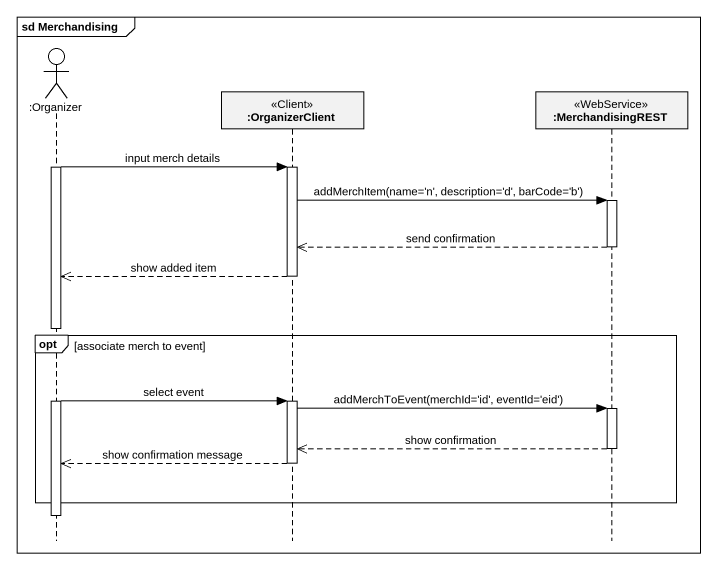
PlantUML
@startuml
mainframe sd Merchandising
hide footbox
actor ":Organizer" as Organizer
participant ":OrganizerClient" as OrganizerClient <<Client>>
participant ":MerchandisingREST" as MerchandisingREST <<WebService>>

activate Organizer
Organizer -> OrganizerClient : input merch details
activate OrganizerClient
OrganizerClient -> MerchandisingREST : addMerchItem(name='n', description='d', barCode='b')
activate MerchandisingREST
MerchandisingREST -->> OrganizerClient : send confirmation
deactivate MerchandisingREST
OrganizerClient -->> Organizer : show added item
deactivate OrganizerClient
opt associate merch to event
  Organizer -> OrganizerClient : select event
  activate OrganizerClient
  OrganizerClient -> MerchandisingREST : addMerchToEvent(merchId='id', eventId='eid')
  activate MerchandisingREST
  MerchandisingREST -->> OrganizerClient : show confirmation
  deactivate MerchandisingREST
  OrganizerClient -->> Organizer : show confirmation message
  deactivate OrganizerClient
end
deactivate Organizer
@enduml
